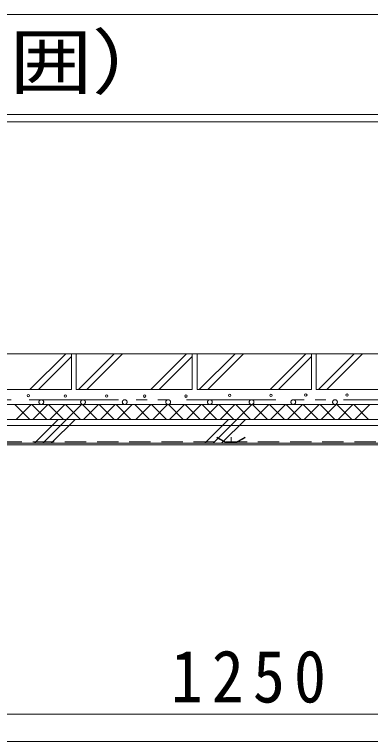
# Model space of a CAD drawing. Units: millimetres at full size; details may follow other scales. Extents: x -6208 to 7808, y -5850 to 5884.
# Drawn here: x 5368 to 5965, y -107 to 1114 of the extents above; entities that cross this region are included whole.
import ezdxf
from ezdxf.enums import TextEntityAlignment as Align

# ---------------------------------------------------------------- set-up
doc = ezdxf.new("R2010")
doc.units = ezdxf.units.MM
doc.header["$LTSCALE"] = 30
doc.linetypes.add('DASHED1', pattern=[1.8, 1.2, -0.6])
doc.linetypes.add('DOUBLE_CHAIN1', pattern=[8.8, 5, -1, 0.6, -0.6, 0.6, -1])
for name, color, linetype, lineweight in [('4-0', 6, 'Continuous', 5), ('4-2', 3, 'Continuous', 9), ('4-4', 7, 'Continuous', 9), ('4-6', 7, 'DASHED1', 9), ('4-7', 7, 'Continuous', 9), ('E-5', 2, 'Continuous', 9)]:
    doc.layers.add(name, color=color, linetype=linetype, lineweight=lineweight)
doc.styles.add('ＭＳ ゴシック', font='')
doc.styles.get('ＭＳ ゴシック').set_extended_font_data('MS Gothic')

msp = doc.modelspace()

# ---------------------------------------------------------------- linework, layer by layer
at = {"layer": '4-0'}
for p, q in [((5393.79, 483.65), (5453.79, 543.65)), ((5407.93, 483.65), (5463.38, 539.1)), ((5463.38, 543.65), (5463.38, 483.65)), ((5471.38, 543.65), (5471.38, 483.65)), ((5475.08, 483.65), (5535.08, 543.65)), ((5489.22, 483.65), (5549.22, 543.65)), ((5596.79, 483.65), (5656.79, 543.65)), ((5610.93, 483.65), (5666.38, 539.1)), ((5666.38, 543.65), (5666.38, 483.65)), ((5674.38, 543.65), (5674.38, 483.65)), ((5678.08, 483.65), (5738.08, 543.65)), ((5692.22, 483.65), (5752.22, 543.65)), ((5796.79, 483.65), (5856.79, 543.65)), ((5810.93, 483.65), (5866.38, 539.1)), ((5866.38, 543.65), (5866.38, 483.65)), ((5874.38, 543.65), (5874.38, 483.65)), ((5878.08, 483.65), (5938.08, 543.65)), ((5892.22, 483.65), (5952.22, 543.65)), ((5463.38, 483.65), (5271.38, 483.65)), ((5666.38, 483.65), (5471.38, 483.65)), ((5866.38, 483.65), (5674.38, 483.65)), ((6066.38, 483.65), (5874.38, 483.65)), ((6406.38, 458.65), (5058.38, 458.65)), ((5368.62, 458.65), (5393.62, 433.65)), ((5370.58, 433.65), (5395.58, 458.65)), ((5396.91, 458.65), (5421.91, 433.65)), ((5398.86, 433.65), (5423.86, 458.65)), ((5425.19, 458.65), (5450.19, 433.65)), ((5427.15, 433.65), (5452.15, 458.65)), ((5453.48, 458.65), (5478.48, 433.65)), ((5455.43, 433.65), (5480.43, 458.65)), ((5481.76, 458.65), (5506.76, 433.65)), ((5483.72, 433.65), (5508.72, 458.65)), ((5510.05, 458.65), (5535.05, 433.65)), ((5512, 433.65), (5537, 458.65)), ((5538.33, 458.65), (5563.33, 433.65)), ((5540.29, 433.65), (5565.29, 458.65)), ((5569.61, 458.65), (5594.61, 433.65)), ((5571.57, 433.65), (5596.57, 458.65)), ((5597.9, 458.65), (5622.9, 433.65)), ((5599.85, 433.65), (5624.85, 458.65)), ((5626.18, 458.65), (5651.18, 433.65)), ((5628.14, 433.65), (5653.14, 458.65)), ((5654.47, 458.65), (5679.47, 433.65)), ((5656.42, 433.65), (5681.42, 458.65)), ((5682.75, 458.65), (5707.75, 433.65)), ((5684.71, 433.65), (5709.71, 458.65)), ((5711.04, 458.65), (5736.04, 433.65)), ((5712.99, 433.65), (5737.99, 458.65)), ((5739.32, 458.65), (5764.32, 433.65)), ((5741.28, 433.65), (5766.28, 458.65)), ((5767.6, 458.65), (5792.6, 433.65)), ((5769.56, 433.65), (5794.56, 458.65)), ((5795.89, 458.65), (5820.89, 433.65)), ((5797.84, 433.65), (5822.84, 458.65)), ((5824.17, 458.65), (5849.17, 433.65)), ((5826.13, 433.65), (5851.13, 458.65)), ((5852.46, 458.65), (5877.46, 433.65)), ((5854.41, 433.65), (5879.41, 458.65)), ((5880.74, 458.65), (5905.74, 433.65)), ((5882.7, 433.65), (5907.7, 458.65)), ((5909.03, 458.65), (5934.03, 433.65)), ((5910.98, 433.65), (5935.98, 458.65)), ((5937.31, 458.65), (5962.31, 433.65)), ((5939.27, 433.65), (5964.27, 458.65)), ((6406.38, 433.65), (5058.38, 433.65)), ((5401.29, 393.65), (5441.29, 433.65)), ((5415.43, 393.65), (5455.43, 433.65)), ((5429.58, 393.65), (5469.58, 433.65)), ((5687.13, 393.65), (5727.13, 433.65)), ((5701.28, 393.65), (5741.28, 433.65)), ((5715.42, 393.65), (5755.42, 433.65))]:
    msp.add_line(p, q, dxfattribs=at)
for centre in [(5856.92, 474.61), (5926.12, 474.61), (5391.01, 473.52), (5453.19, 472.93), (5522.39, 472.93), (5586.36, 472.7), (5655.56, 472.7), (5729.24, 474.03), (5798.44, 474.03)]:
    msp.add_circle(centre, 2, dxfattribs=at)
at = {"layer": '4-0', "color": 7, "linetype": 'DOUBLE_CHAIN1', "lineweight": 9}
for centre in [(5412.88, 462.65), (5482.88, 462.65), (5552.88, 462.65), (5625.88, 462.65), (5695.88, 462.65), (5765.88, 462.65), (5835.88, 462.65), (5905.88, 462.65)]:
    msp.add_circle(centre, 4, dxfattribs=at)
at = {"layer": '4-2'}
for p, q in [((6481.38, 543.65), (5055.38, 543.65)), ((6475.38, 393.65), (5061.38, 393.65)), ((6475.38, 390.65), (5061.38, 390.65))]:
    msp.add_line(p, q, dxfattribs=at)
at = {"layer": '4-4'}
msp.add_line((5136.38, -61.38), (6386.38, -61.38), dxfattribs=at)
at = {"layer": '4-6', "linetype": 'DOUBLE_CHAIN1'}
msp.add_line((5128.38, 466.65), (6406.38, 466.65), dxfattribs=at)
at = {"layer": '4-7', "color": 5, "lineweight": 5}
msp.add_line((6406.38, 423.65), (5068.38, 423.65), dxfattribs=at)
at = {"layer": '4-7', "linetype": 'DASHED1'}
msp.add_line((5731.38, 393.65), (5731.38, 403.65), dxfattribs=at)
at = {"layer": '4-7', "color": 2, "linetype": 'DASHED1'}
for p, q in [((5754.47, 403.65), (5738.88, 394.65)), ((5754.47, 403.65), (5754.97, 402.78)), ((5707.79, 402.78), (5723.61, 393.65)), ((5723.61, 393.65), (5739.15, 393.65)), ((5723.88, 394.65), (5738.88, 394.65)), ((5754.97, 402.78), (5739.15, 393.65))]:
    msp.add_line(p, q, dxfattribs=at)
at = {"layer": '4-7', "color": 5, "linetype": 'DASHED1', "lineweight": 5}
msp.add_line((6406.38, 395.95), (5123.38, 395.95), dxfattribs=at)
at = {"layer": '4-7', "color": 2, "linetype": 'DASHED1'}
msp.add_lwpolyline([(5723.88, 394.65), (5708.29, 403.65), (5707.79, 402.78)], dxfattribs=at)
at = {"layer": 'E-5', "color": 7}
for p, q in [((2588.07, 1113.79), (7808.07, 1113.79)), ((2588.07, 945.79), (7808.07, 945.79)), ((2588.07, 933.79), (7808.07, 933.79)), ((2588.07, -107.42), (7808.07, -107.42))]:
    msp.add_line(p, q, dxfattribs=at)

# ---------------------------------------------------------------- texts
at = {"layer": '4-4', "color": 2, "insert": (5630.13, -43.38), "char_height": 87.98, "attachment_point": 7, "style": 'ＭＳ ゴシック'}
msp.add_mtext('\\T1.28;\\W0.9;1250', dxfattribs=at)
at = {"layer": 'E-5', "style": 'ＭＳ ゴシック', "width": 1.15}
msp.add_text('可動図(可動範囲）', height=87.98, dxfattribs=at).set_placement((4463.07, 963.79), align=Align.BOTTOM_LEFT)

doc.saveas('drawing.dxf')
